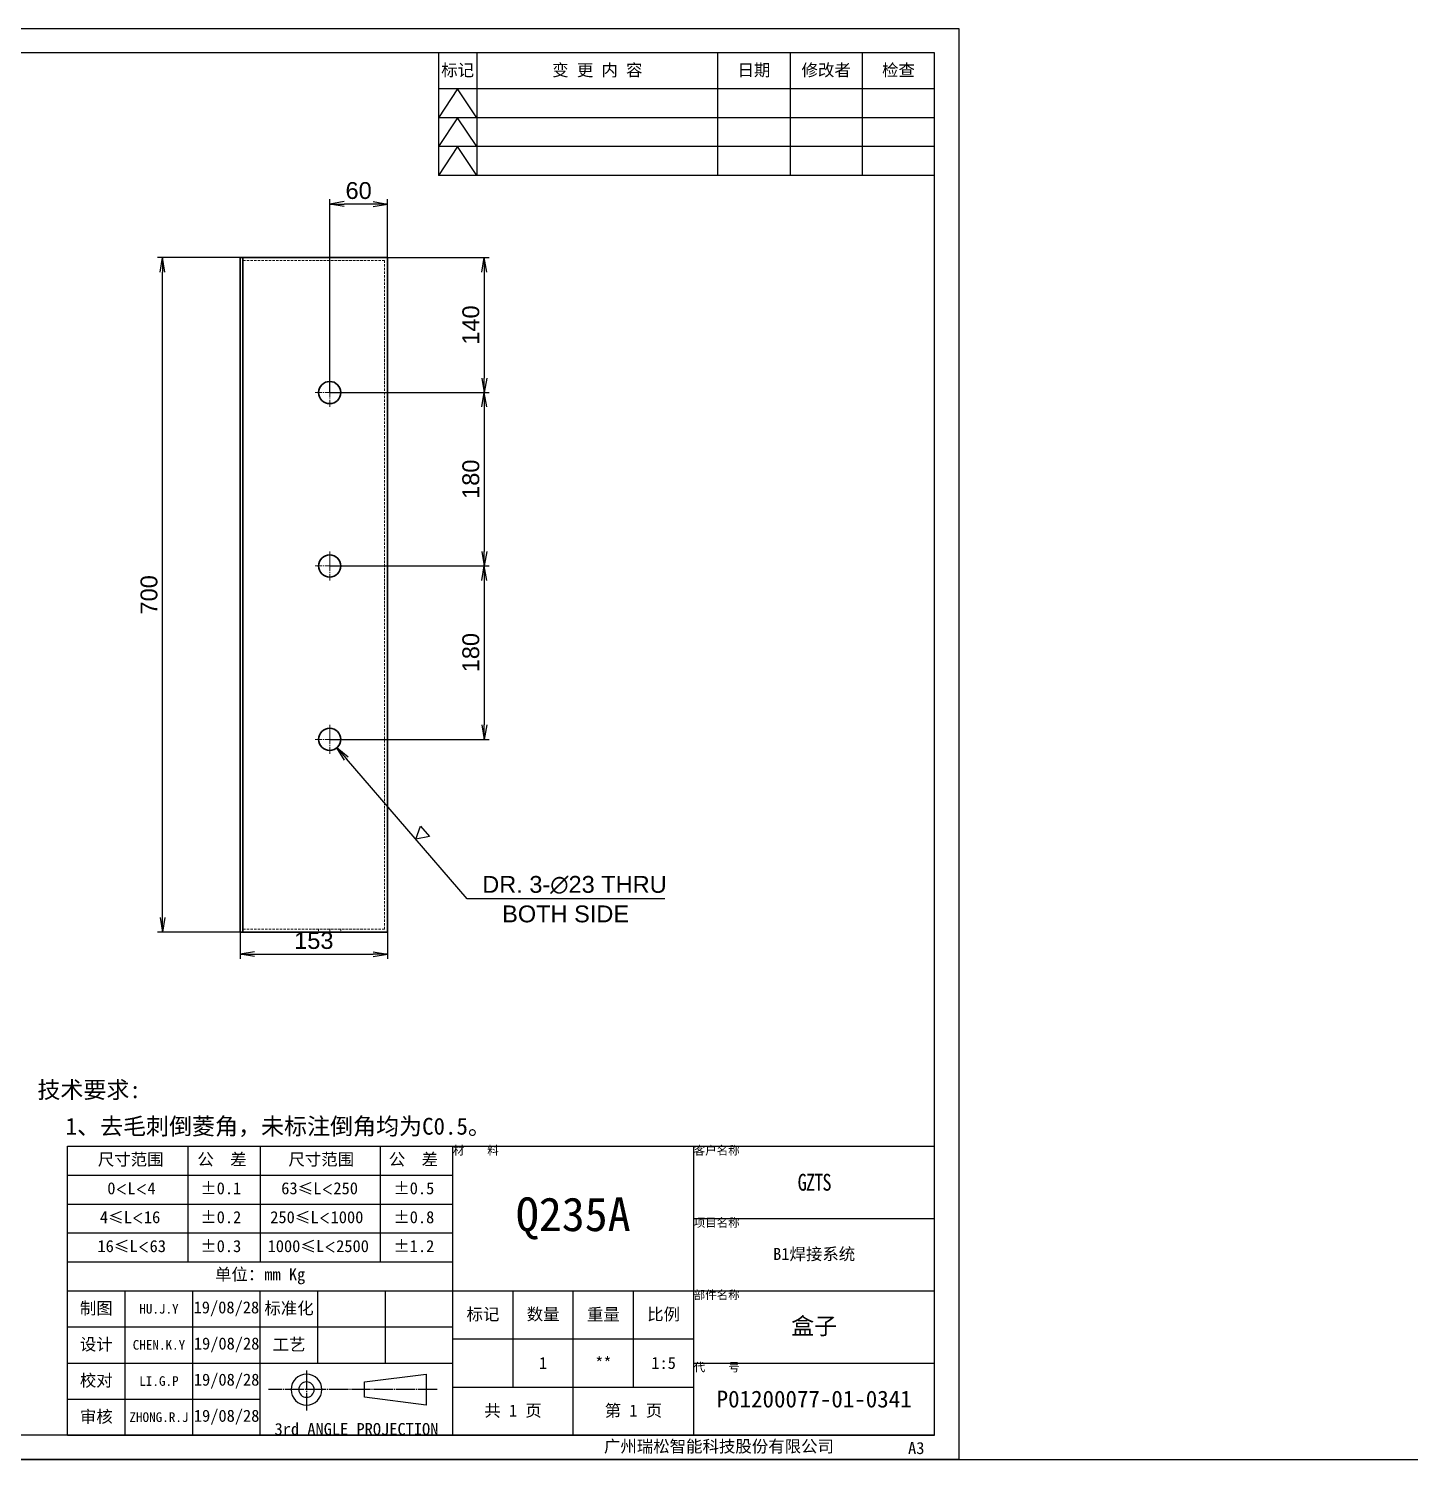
# Model space of a CAD drawing. Header units: millimetres. Extents: x -1727 to 307751, y -105919 to 6637.
# Drawn here: x 7884 to 9318, y -21091 to -19606 of the extents above; entities that cross this region are included whole.
import ezdxf

# ---------------------------------------------------------------- set-up
doc = ezdxf.new("R2010")
doc.units = ezdxf.units.MM
doc.linetypes.add('CENTER-HOKUTO', pattern=[23, 20, -1, 1, -1])
doc.linetypes.add('HIDDEN-HOKUTO', pattern=[3.8, 2.5, -1.3])
doc.layers.add('A3', color=7, linetype='Continuous', plot=False)
for name, color, linetype in [('AM_7', 2, 'CENTER-HOKUTO'), ('AM_HID', 1, 'HIDDEN-HOKUTO'), ('AM_VIS', 7, 'Continuous'), ('TITLE_FRAME', 7, 'Continuous'), ('WORD_DIM', 253, 'Continuous')]:
    doc.layers.add(name, color=color, linetype=linetype)
doc.layers.add('SOLID LINE', color=7, linetype='Continuous', lineweight=30)
doc.styles.get("Standard").update_dxf_attribs({"font": 'arial.ttf'})
doc.dimstyles.new('1-5', dxfattribs={"dimscale": 5, "dimtxt": 3.5, "dimasz": 3, "dimexe": 1, "dimexo": 0, "dimgap": 1, "dimtad": 3, "dimdsep": 46, "dimtxsty": 'Standard', "dimblk1": 'OPEN', "dimblk2": 'OPEN', "dimsah": 1, "dimcen": 0, "dimclrd": 256, "dimclre": 256, "dimclrt": 3, "dimadec": 0, "dimazin": 0, "dimtfac": 1, "dimtmove": 0, "dimatfit": 3, "dimldrblk": 'OPEN', "dimfxl": 0, "dimtolj": 1, "dimtzin": 0, "dimarcsym": 0})
doc.dimstyles.new('STANDARD1-5', dxfattribs={"dimscale": 5, "dimtxt": 3.5, "dimasz": 3, "dimexe": 1, "dimexo": 0, "dimgap": 1, "dimtad": 3, "dimdsep": 46, "dimtxsty": 'Standard', "dimblk1": 'OPEN', "dimblk2": 'OPEN', "dimsah": 1, "dimcen": 0, "dimclrd": 256, "dimclre": 256, "dimclrt": 3, "dimazin": 2, "dimtfac": 1, "dimtmove": 0, "dimatfit": 3, "dimldrblk": 'OPEN', "dimfxl": 0, "dimtolj": 1, "dimlwd": 25, "dimlwe": 25, "dimarcsym": 0})

# ---------------------------------------------------------------- blocks, each defined once
blk = doc.blocks.new('_OPEN')
at = {"color": 0}
for p, q in [((-1, 0.167), (0, 0)), ((-1, -0.167), (0, 0)), ((0, 0), (-1, 0))]:
    blk.add_line(p, q, dxfattribs=at)
blk = doc.blocks.new('*D660')
at = {"layer": 'DEFPOINTS', "color": 0, "linetype": 'Continuous', "transparency": 16777216}
for p in [(8196.8, -19787.7), (8256.8, -19843.3), (8196.8, -19983.3)]:
    blk.add_point(p, dxfattribs=at)
at = {"layer": 'WORD_DIM', "linetype": 'Continuous', "lineweight": -2, "transparency": 16777216}
for p, q in [((8196.8, -19983.3), (8196.8, -19782.7)), ((8241.8, -19787.7), (8211.8, -19787.7)), ((8256.8, -19843.3), (8256.8, -19782.7))]:
    blk.add_line(p, q, dxfattribs=at)
at = {"layer": 'WORD_DIM', "linetype": 'Continuous', "lineweight": -2, "transparency": 16777216, "xscale": 15, "yscale": 15, "zscale": 15, "rotation": 180}
blk.add_blockref('_OPEN', (8196.8, -19787.7), dxfattribs=at)
at = {"layer": 'WORD_DIM', "linetype": 'Continuous', "lineweight": -2, "transparency": 16777216, "xscale": 15, "yscale": 15, "zscale": 15}
blk.add_blockref('_OPEN', (8256.8, -19787.7), dxfattribs=at)
at = {"layer": 'WORD_DIM', "color": 3, "linetype": 'Continuous', "transparency": 16777216, "insert": (8226.8, -19773.8), "char_height": 17.5, "attachment_point": 5}
blk.add_mtext('\\A1;60', dxfattribs=at)
blk = doc.blocks.new('*D661')
at = {"layer": 'DEFPOINTS', "color": 0, "linetype": 'Continuous', "transparency": 16777216}
for p in [(8256.8, -19843.3), (8196.8, -19983.3), (8357.2, -19983.3)]:
    blk.add_point(p, dxfattribs=at)
at = {"layer": 'WORD_DIM', "linetype": 'Continuous', "lineweight": -2, "transparency": 16777216}
for p, q in [((8256.8, -19843.3), (8362.2, -19843.3)), ((8357.2, -19858.3), (8357.2, -19968.3)), ((8196.8, -19983.3), (8362.2, -19983.3))]:
    blk.add_line(p, q, dxfattribs=at)
at = {"layer": 'WORD_DIM', "linetype": 'Continuous', "lineweight": -2, "transparency": 16777216, "xscale": 15, "yscale": 15, "zscale": 15}
for p, rotation in [((8357.2, -19843.3), 90), ((8357.2, -19983.3), 270)]:
    blk.add_blockref('_OPEN', p, dxfattribs=dict(at, rotation=rotation))
at = {"layer": 'WORD_DIM', "color": 3, "linetype": 'Continuous', "transparency": 16777216, "insert": (8343.3, -19913.3), "char_height": 17.5, "attachment_point": 5, "rotation": 90}
blk.add_mtext('\\A1;140', dxfattribs=at)
blk = doc.blocks.new('*D662')
at = {"layer": 'DEFPOINTS', "color": 0, "linetype": 'Continuous', "transparency": 16777216}
for p in [(8196.8, -19983.3), (8196.8, -20163.3), (8357.2, -20163.3)]:
    blk.add_point(p, dxfattribs=at)
at = {"layer": 'WORD_DIM', "linetype": 'Continuous', "lineweight": -2, "transparency": 16777216}
for p, q in [((8196.8, -19983.3), (8362.2, -19983.3)), ((8357.2, -19998.3), (8357.2, -20148.3)), ((8196.8, -20163.3), (8362.2, -20163.3))]:
    blk.add_line(p, q, dxfattribs=at)
at = {"layer": 'WORD_DIM', "linetype": 'Continuous', "lineweight": -2, "transparency": 16777216, "xscale": 15, "yscale": 15, "zscale": 15}
for p, rotation in [((8357.2, -19983.3), 90), ((8357.2, -20163.3), 270)]:
    blk.add_blockref('_OPEN', p, dxfattribs=dict(at, rotation=rotation))
at = {"layer": 'WORD_DIM', "color": 3, "linetype": 'Continuous', "transparency": 16777216, "insert": (8343.3, -20073.3), "char_height": 17.5, "attachment_point": 5, "rotation": 90}
blk.add_mtext('\\A1;180', dxfattribs=at)
blk = doc.blocks.new('*D663')
at = {"layer": 'DEFPOINTS', "color": 0, "linetype": 'Continuous', "transparency": 16777216}
for p in [(8196.8, -20163.3), (8196.8, -20343.3), (8357.2, -20343.3)]:
    blk.add_point(p, dxfattribs=at)
at = {"layer": 'WORD_DIM', "linetype": 'Continuous', "lineweight": -2, "transparency": 16777216}
for p, q in [((8196.8, -20163.3), (8362.2, -20163.3)), ((8357.2, -20178.3), (8357.2, -20328.3)), ((8196.8, -20343.3), (8362.2, -20343.3))]:
    blk.add_line(p, q, dxfattribs=at)
at = {"layer": 'WORD_DIM', "linetype": 'Continuous', "lineweight": -2, "transparency": 16777216, "xscale": 15, "yscale": 15, "zscale": 15}
for p, rotation in [((8357.2, -20163.3), 90), ((8357.2, -20343.3), 270)]:
    blk.add_blockref('_OPEN', p, dxfattribs=dict(at, rotation=rotation))
at = {"layer": 'WORD_DIM', "color": 3, "linetype": 'Continuous', "transparency": 16777216, "insert": (8343.3, -20253.3), "char_height": 17.5, "attachment_point": 5, "rotation": 90}
blk.add_mtext('\\A1;180', dxfattribs=at)
blk = doc.blocks.new('*D664')
at = {"layer": 'DEFPOINTS', "color": 0, "linetype": 'Continuous', "ltscale": 5, "transparency": 16777216}
for p in [(8189.3, -20334.6), (8204.3, -20352)]:
    blk.add_point(p, dxfattribs=at)
at = {"layer": 'WORD_DIM', "linetype": 'Continuous', "lineweight": 25, "ltscale": 5, "transparency": 16777216}
for p, q in [((8339.5, -20508.8), (8214.1, -20363.4)), ((8544.7, -20508.8), (8339.5, -20508.8))]:
    blk.add_line(p, q, dxfattribs=at)
at = {"layer": 'WORD_DIM', "linetype": 'Continuous', "lineweight": 25, "ltscale": 5, "transparency": 16777216, "xscale": 15, "yscale": 15, "zscale": 15, "rotation": 130.7746828400748}
blk.add_blockref('_OPEN', (8204.3, -20352), dxfattribs=at)
at = {"layer": 'WORD_DIM', "color": 3, "linetype": 'Continuous', "ltscale": 5, "transparency": 16777216, "insert": (8450.8, -20494.4), "char_height": 17.5, "attachment_point": 5}
blk.add_mtext('\\A1;DR. 3-∅23 THRU', dxfattribs=at)
blk = doc.blocks.new('shiage1')
at = {"layer": 'WORD_DIM', "color": 3, "linetype": 'Continuous'}
for p, q in [((0, 0), (-1.44, 2.5)), ((-1.44, 2.5), (1.44, 2.5)), ((1.44, 2.5), (0, 0))]:
    blk.add_line(p, q, dxfattribs=at)
blk = doc.blocks.new('*D669')
at = {"layer": 'DEFPOINTS', "color": 0, "linetype": 'Continuous', "ltscale": 5, "transparency": 16777216}
for p in [(8023.2, -19843.3), (8117.2, -19843.3), (8103.8, -20543.3)]:
    blk.add_point(p, dxfattribs=at)
at = {"layer": 'WORD_DIM', "linetype": 'Continuous', "lineweight": 25, "ltscale": 5, "transparency": 16777216}
for p, q in [((8117.2, -19843.3), (8018.2, -19843.3)), ((8023.2, -20528.3), (8023.2, -19858.3)), ((8103.8, -20543.3), (8018.2, -20543.3))]:
    blk.add_line(p, q, dxfattribs=at)
at = {"layer": 'WORD_DIM', "linetype": 'Continuous', "lineweight": 25, "ltscale": 5, "transparency": 16777216, "xscale": 15, "yscale": 15, "zscale": 15}
for p, rotation in [((8023.2, -19843.3), 90), ((8023.2, -20543.3), 270)]:
    blk.add_blockref('_OPEN', p, dxfattribs=dict(at, rotation=rotation))
at = {"layer": 'WORD_DIM', "color": 3, "linetype": 'Continuous', "ltscale": 5, "transparency": 16777216, "insert": (8009.3, -20193.3), "char_height": 17.5, "attachment_point": 5, "rotation": 90}
blk.add_mtext('\\A1;700', dxfattribs=at)
blk = doc.blocks.new('*D671')
at = {"layer": 'DEFPOINTS', "color": 0, "linetype": 'Continuous', "transparency": 16777216}
for p in [(8103.8, -20543.3), (8256.8, -20543.3), (8256.8, -20566.2)]:
    blk.add_point(p, dxfattribs=at)
at = {"layer": 'WORD_DIM', "linetype": 'Continuous', "lineweight": -2, "transparency": 16777216}
for p, q in [((8103.8, -20543.3), (8103.8, -20571.2)), ((8256.8, -20543.3), (8256.8, -20571.2)), ((8118.8, -20566.2), (8241.8, -20566.2))]:
    blk.add_line(p, q, dxfattribs=at)
at = {"layer": 'WORD_DIM', "linetype": 'Continuous', "lineweight": -2, "transparency": 16777216, "xscale": 15, "yscale": 15, "zscale": 15, "rotation": 180}
blk.add_blockref('_OPEN', (8103.8, -20566.2), dxfattribs=at)
at = {"layer": 'WORD_DIM', "linetype": 'Continuous', "lineweight": -2, "transparency": 16777216, "xscale": 15, "yscale": 15, "zscale": 15}
blk.add_blockref('_OPEN', (8256.8, -20566.2), dxfattribs=at)
at = {"layer": 'WORD_DIM', "color": 3, "linetype": 'Continuous', "transparency": 16777216, "insert": (8180.3, -20552.2), "char_height": 17.5, "attachment_point": 5}
blk.add_mtext('\\A1;153', dxfattribs=at)

msp = doc.modelspace()

# ---------------------------------------------------------------- linework, layer by layer
at = {"color": 7, "lineweight": 35}
for p, q in [((8103.78747, -20543.3315), (8103.78747, -19843.3315)), ((8106.78747, -20543.3315), (8106.78747, -19843.3315)), ((8256.78747, -19843.3315), (8106.78747, -19843.3315)), ((8256.78747, -20543.3315), (8256.78747, -19843.3315)), ((8256.78747, -20543.3315), (8106.78747, -20543.3315))]:
    msp.add_line(p, q, dxfattribs=at)
at = {"color": 7, "lineweight": 35, "ltscale": 0.075}
for p, q in [((8103.78747, -19843.3315), (8106.78747, -19843.3315)), ((8103.78747, -20543.3315), (8106.78747, -20543.3315))]:
    msp.add_line(p, q, dxfattribs=at)
msp.add_line((-591.11251, -21090.61879), (40486.51144, -21090.61879))
at = {"color": 7, "lineweight": 35}
for centre in [(8196.78747, -19983.3315), (8196.78747, -20163.3315), (8196.78747, -20343.3315)]:
    msp.add_circle(centre, 11.5, dxfattribs=at)
at = {"layer": 'A3', "linetype": 'Continuous'}
msp.add_lwpolyline([(6749.55237, -19605.61884), (8849.55237, -19605.61884), (8849.55237, -21090.61884), (6749.55237, -21090.61884)], close=True, dxfattribs=at)
at = {"layer": 'AM_7', "lineweight": 13}
for p, q in [((8196.78747, -19968.38143), (8196.78747, -19998.28157)), ((8211.73766, -19983.3315), (8181.83727, -19983.3315)), ((8196.78747, -20148.38143), (8196.78747, -20178.28157)), ((8211.73766, -20163.3315), (8181.83727, -20163.3315)), ((8196.78747, -20328.38149), (8196.78747, -20358.28151)), ((8211.73766, -20343.3315), (8181.83727, -20343.3315))]:
    msp.add_line(p, q, dxfattribs=at)
at = {"layer": 'AM_7', "lineweight": 13, "ltscale": 0.089999}
msp.add_line((8196.78747, -20543.63149), (8196.78747, -20540.03151), dxfattribs=at)
at = {"layer": 'AM_HID', "lineweight": 13}
for p, q in [((8253.78747, -19846.3315), (8106.78747, -19846.3315)), ((8253.78747, -20540.3315), (8253.78747, -19846.3315)), ((8253.78747, -20540.3315), (8106.78747, -20540.3315))]:
    msp.add_line(p, q, dxfattribs=at)
at = {"layer": 'AM_HID', "lineweight": 13, "ltscale": 0.075}
for p, q in [((8185.28747, -20543.3315), (8185.28747, -20540.3315)), ((8185.28747, -20543.3315), (8185.28747, -20540.3315)), ((8185.28747, -20543.3315), (8185.28747, -20540.3315)), ((8208.28747, -20543.3315), (8208.28747, -20540.3315)), ((8208.28747, -20543.3315), (8208.28747, -20540.3315)), ((8208.28747, -20543.3315), (8208.28747, -20540.3315))]:
    msp.add_line(p, q, dxfattribs=at)
at = {"layer": 'AM_VIS', "linetype": 'Continuous'}
for p, q in [((8824.55237, -19630.61884), (6874.55237, -19630.61884)), ((8824.55237, -21065.61884), (8824.55237, -19630.61884)), ((8824.55237, -21065.61884), (6874.55237, -21065.61884))]:
    msp.add_line(p, q, dxfattribs=at)
at = {"layer": 'TITLE_FRAME', "linetype": 'Continuous'}
for p, q in [((8309.55237, -19630.61884), (8309.55237, -19758.11884)), ((8349.55237, -19630.61884), (8349.55237, -19758.11884)), ((8599.55237, -19758.11884), (8599.55237, -19630.61884)), ((8674.55237, -19630.61884), (8674.55237, -19758.11884)), ((8749.55237, -19630.61884), (8749.55237, -19758.11884)), ((8824.55237, -19758.11884), (8824.55237, -19630.61884)), ((8824.55237, -19668.11884), (8309.55237, -19668.11884)), ((8329.55237, -19668.11884), (8309.55237, -19698.11884)), ((8349.55237, -19698.11884), (8329.55237, -19668.11884)), ((8824.55237, -19698.11884), (8309.55237, -19698.11884)), ((8329.55237, -19698.11884), (8309.55237, -19728.11884)), ((8349.55237, -19728.11884), (8329.55237, -19698.11884)), ((8824.55237, -19728.11884), (8309.55237, -19728.11884)), ((8329.55237, -19728.11884), (8309.55237, -19758.11884)), ((8349.55237, -19758.11884), (8329.55237, -19728.11884)), ((8824.55237, -19758.11884), (8309.55237, -19758.11884)), ((7924.55237, -20765.61884), (8824.55237, -20765.61884)), ((7924.55237, -21065.61884), (7924.55237, -20765.61884)), ((8049.55237, -20765.61884), (8049.55237, -20885.61884)), ((8124.55237, -20765.61884), (8124.55237, -20885.61884)), ((8249.55237, -20885.61884), (8249.55237, -20765.61884)), ((8324.55237, -21065.61884), (8324.55237, -20765.61884)), ((8574.55237, -21065.61884), (8574.55237, -20765.61884)), ((8824.55237, -21065.61884), (8824.55237, -20765.61884)), ((7924.55237, -20795.61884), (8324.55237, -20795.61884)), ((7924.55237, -20825.61884), (8324.55237, -20825.61884)), ((8574.55237, -20840.61884), (8824.55237, -20840.61884)), ((7924.55237, -20855.61884), (8324.55237, -20855.61884)), ((7924.55237, -20885.61884), (8324.55237, -20885.61884)), ((7924.55237, -20915.61884), (8824.55237, -20915.61884)), ((7984.55237, -21065.61884), (7984.55237, -20915.61884)), ((8054.55237, -21065.61884), (8054.55237, -20915.61884)), ((8124.55237, -21065.61884), (8124.55237, -20915.61884)), ((8184.55237, -20990.61884), (8184.55237, -20915.61884)), ((8254.55237, -20990.61884), (8254.55237, -20915.61884)), ((8387.05237, -21015.61884), (8387.05237, -20915.61884)), ((8449.55237, -21065.61884), (8449.55237, -20915.61884)), ((8512.05237, -21015.61884), (8512.05237, -20915.61884)), ((7924.55237, -20953.11884), (8324.55237, -20953.11884)), ((8324.55237, -20965.61884), (8574.55237, -20965.61884)), ((7924.55237, -20990.61884), (8324.55237, -20990.61884)), ((8574.55237, -20990.61884), (8824.55237, -20990.61884)), ((8324.55237, -21015.61884), (8574.55237, -21015.61884)), ((7924.55237, -21028.11884), (8124.55237, -21028.11884)), ((7924.55237, -21065.61884), (8824.55237, -21065.61884)), ((7924.55237, -21065.61884), (8824.55237, -21065.61884))]:
    msp.add_line(p, q, dxfattribs=at)
at = {"layer": 'TITLE_FRAME', "color": 2, "linetype": 'CENTER-HOKUTO'}
for p, q in [((8172.72479, -20998.52674), (8172.72479, -21039.87074)), ((8308.25279, -21018.20674), (8133.21279, -21018.20674))]:
    msp.add_line(p, q, dxfattribs=at)
at = {"layer": 'TITLE_FRAME', "color": 3, "linetype": 'Continuous'}
for p, q in [((8232.72479, -21010.20674), (8296.72479, -21002.20674)), ((8232.72479, -21026.20674), (8232.72479, -21010.20674)), ((8296.72479, -21002.20674), (8296.72479, -21034.20674)), ((8296.72479, -21034.20674), (8232.72479, -21026.20674))]:
    msp.add_line(p, q, dxfattribs=at)
for radius in [16, 8]:
    msp.add_arc((8172.72479, -21018.20674), radius, 0, 359.98938268, dxfattribs=at)

# ---------------------------------------------------------------- block references
at = {"layer": 'WORD_DIM', "color": 3, "linetype": 'Continuous', "ltscale": 5, "xscale": 5.000000000003721, "yscale": 5, "zscale": 5, "rotation": 310.774682840174}
msp.add_blockref('shiage1', (8286.07874, -20446.86889), dxfattribs=at)

# ---------------------------------------------------------------- texts
at = {"layer": 'SOLID LINE', "ltscale": 0.5}
for s, insert, char_height, width, attachment_point in [('\\pt75;{\\fSimHei|b0|i0|c134|p2;\\C3;标记}', (8329.55237, -19649.36884), 12.5, 40, 5), ('\\pt75;{\\fSimHei|b0|i0|c134|p2;\\C3;变 更 内 容}', (8474.55237, -19649.36884), 12.5, 250, 5), ('\\pt75;{\\fSimHei|b0|i0|c134|p2;\\C3;日期}', (8637.05237, -19649.36884), 12.5, 75, 5), ('\\pt75;{\\fSimHei|b0|i0|c134|p2;\\C3;修改者}', (8712.05237, -19649.36884), 12.5, 75, 5), ('\\pt75;{\\fSimHei|b0|i0|c134|p2;\\C3;检查}', (8787.05237, -19649.36884), 12.5, 75, 5), ('\\pt105;{\\fSimHei|b0|i0|c134|p2;\\C3;技术要求:}', (7893.40628, -20698.22547), 17.5, 150.3026299, 1), ('\\pt105;{\\fSimHei|b0|i0|c134|p2;\\C3;\\P1、去毛刺倒菱角，未标注倒角均为C0.5。}', (7922.6529, -20706.93151), 17.5, 557.9546761, 1), ('\\pt75;{\\fSimHei|b0|i0|c134|p2;\\C3;尺寸范围}', (7956.15218, -20772.97415), 12.5, 226.5075942, 1), ('\\pt75;{\\fSimHei|b0|i0|c134|p2;\\C3;公  差}', (8059.42088, -20772.97415), 12.5, 226.5075942, 1), ('\\pt75;{\\fSimHei|b0|i0|c134|p2;\\C3;尺寸范围}', (8153.88944, -20772.97415), 12.5, 226.5075942, 1), ('\\pt75;{\\fSimHei|b0|i0|c134|p2;\\C3;公  差}', (8258.08267, -20772.97415), 12.5, 226.5075942, 1), ('{\\fSimHei|b0|i0|c134|p2;\\C3;材    料}', (8324.55237, -20765.61884), 8.75, 250, 1), ('\\pt52.5;{\\fSimHei|b0|i0|c134|p2;\\C3;客户名称}', (8574.55237, -20765.61884), 8.75, 250, 1), ('\\pt75;{\\fSimHei|b0|i0|c134|p2;\\C3;0\\Fromans,bigfont|c134;\\H0.9583x;<\\fSimHei|b0|i0|c134|p2;\\H1.044x;L\\Fromans,bigfont|c134;\\H0.9583x;<\\fSimHei|b0|i0|c134|p2;\\H1.044x;4}', (7965.95503, -20802.97415), 12.5, 226.5075942, 1), ('\\pt75;{\\fSimHei|b0|i0|c134|p2;\\C3;%%P0.1}', (8062.46407, -20802.97415), 12.5, 226.5075942, 1), ('\\pt75;{\\fSimHei|b0|i0|c134|p2;\\C3;63\\H0.9583x;≤\\H1.044x;L\\Fromans,bigfont|c134;\\H0.9579x;<\\fSimHei|b0|i0|c134|p2;\\H1.044x;250}', (8146.47077, -20802.97415), 12.5, 226.5075942, 1), ('\\pt75;{\\fSimHei|b0|i0|c134|p2;\\C3;%%P0.5}', (8262.8157, -20802.97415), 12.5, 226.5075942, 1), ('{\\fSimHei|b0|i0|c134|p2;\\W0.8;\\T0.9;\\C3;GZTS}', (8699.55237, -20803.11884), 17.5, 250, 5), ('\\pt210;{\\fSimHei|b0|i0|c134|p2;\\C3;Q235A}', (8449.55237, -20840.61884), 35, 250, 5), ('\\pt75;{\\fSimHei|b0|i0|c134|p2;\\C3;4\\H0.9583x;≤\\H1.043x;L\\Fromans,bigfont|c134;\\H0.9588x;<\\fSimHei|b0|i0|c134|p2;\\H1.043x;16}', (7958.28494, -20832.97415), 12.5, 226.5075942, 1), ('\\pt75;{\\fSimHei|b0|i0|c134|p2;\\C3;%%P0.2}', (8062.46407, -20832.97415), 12.5, 226.5075942, 1), ('\\pt75;{\\fSimHei|b0|i0|c134|p2;\\C3;250\\H0.9583x;≤\\H1.044x;L\\Fromans,bigfont|c134;\\H0.9579x;<\\fSimHei|b0|i0|c134|p2;\\H1.044x;1000}', (8135.05757, -20832.97415), 12.5, 226.5075942, 1), ('\\pt75;{\\fSimHei|b0|i0|c134|p2;\\C3;%%P0.8}', (8262.8157, -20832.97415), 12.5, 226.5075942, 1), ('\\pt52.5;{\\fSimHei|b0|i0|c134|p2;\\C3;项目名称}', (8574.55237, -20840.61884), 8.75, 250, 1), ('\\pt75;{\\fSimHei|b0|i0|c134|p2;\\C3;16\\H0.9583x;≤\\H1.044x;L\\Fromans,bigfont|c134;\\H0.9579x;<\\fSimHei|b0|i0|c134|p2;\\H1.044x;63}', (7955.7097, -20862.97415), 12.5, 226.5075942, 1), ('\\pt75;{\\fSimHei|b0|i0|c134|p2;\\C3;%%P0.3}', (8062.46407, -20862.97415), 12.5, 226.5075942, 1), ('\\pt75;{\\fSimHei|b0|i0|c134|p2;\\C3;%%P1.2}', (8262.8157, -20862.97415), 12.5, 226.5075942, 1), ('{\\fSimHei|b0|i0|c134|p2;\\C3;B1焊接系统}', (8699.55237, -20878.11884), 12.5, 250, 5), ('\\pt75;{\\fSimHei|b0|i0|c134|p2;\\C3;单位：mm Kg}', (8124.55237, -20900.61884), 12.5, 400, 5), ('\\pt52.5;{\\fSimHei|b0|i0|c134|p2;\\C3;部件名称}', (8574.55237, -20915.61884), 8.75, 250, 1), ('\\pt75;{\\fSimHei|b0|i0|c134|p2;\\C3;制图}', (7954.55237, -20934.36884), 12.5, 60, 5), ('\\pt360;{\\fSimHei|b0|i0|c134|p2;\\H0.8x;\\C3;HU.J.Y}', (8019.55237, -20934.36884), 12.5, 70, 5), ('\\pt600;{\\fSimHei|b0|i0|c134|p2;\\C3;19/08/28}', (8089.55237, -20934.36884), 12.5, 70, 5), ('\\pt75;{\\fSimHei|b0|i0|c134|p2;\\C3;标准化}', (8154.55237, -20934.36884), 12.5, 60, 5), ('\\pt75;{\\fSimHei|b0|i0|c134|p2;\\C3;标记}', (8355.80237, -20940.61884), 12.5, 62.5, 5), ('\\pt75;{\\fSimHei|b0|i0|c134|p2;\\C3;数量}', (8418.30237, -20940.61884), 12.5, 62.5, 5), ('\\pt75;{\\fSimHei|b0|i0|c134|p2;\\C3;重量}', (8480.80237, -20940.61884), 12.5, 62.5, 5), ('\\pt75;{\\fSimHei|b0|i0|c134|p2;\\C3;比例}', (8543.30237, -20940.61884), 12.5, 62.5, 5), ('{\\fSimHei|b0|i0|c134|p2;\\C3;盒子}', (8699.55237, -20953.11884), 17.5, 250, 5), ('\\pt75;{\\fSimHei|b0|i0|c134|p2;\\C3;设计}', (7954.55237, -20971.86884), 12.5, 60, 5), ('\\pt2880;{\\fSimHei|b0|i0|c134|p2;\\H0.8x;\\C3;CHEN.K.Y}', (8019.55237, -20971.86884), 12.5, 70, 5), ('\\pt600;{\\fSimHei|b0|i0|c134|p2;\\C3;19/08/28}', (8089.80554, -20971.86884), 12.5, 69.4936429, 5), ('\\pt75;{\\fSimHei|b0|i0|c134|p2;\\C3;工艺}', (8154.55237, -20971.86884), 12.5, 60, 5), ('\\pt75;{\\fSimHei|b0|i0|c134|p2;\\C3;1}', (8418.30237, -20990.61884), 12.5, 62.5, 5), ('\\pt75;{\\fSimHei|b0|i0|c134|p2;\\C3;**}', (8480.80237, -20990.61884), 12.5, 62.5, 5), ('\\pt75;{\\fSimHei|b0|i0|c134|p2;\\C3;1:5}', (8543.30237, -20990.61884), 12.5, 62.5, 5), ('\\pt52.5;{\\fSimHei|b0|i0|c134|p2;\\C3;代    号}', (8574.55237, -20990.61884), 8.75, 250, 1), ('\\pt75;{\\fSimHei|b0|i0|c134|p2;\\C3;校对}', (7954.55237, -21009.36884), 12.5, 60, 5), ('\\pt360;{\\fSimHei|b0|i0|c134|p2;\\H0.8x;\\C3;LI.G.P}', (8019.55237, -21009.36884), 12.5, 70, 5), ('\\pt600;{\\fSimHei|b0|i0|c134|p2;\\C3;19/08/28}', (8089.80554, -21009.36884), 12.5, 69.4936429, 5), ('{\\fSimHei|b0|i0|c134|p2;\\C3;P01200077-01-0341}', (8699.55237, -21028.11884), 17.5, 250, 5), ('\\pt75;{\\fSimHei|b0|i0|c134|p2;\\C3;审核}', (7954.55237, -21046.86884), 12.5, 60, 5), ('\\pt360;{\\fSimHei|b0|i0|c134|p2;\\H0.8x;\\C3;ZHONG.R.J}', (8019.55237, -21046.86884), 12.5, 70, 5), ('\\pt600;{\\fSimHei|b0|i0|c134|p2;\\C3;19/08/28}', (8089.80554, -21046.86884), 12.5, 69.4936429, 5), ('\\pt75;{\\fSimHei|b0|i0|c134|p2;\\C3;共 1 页}', (8387.05237, -21040.61884), 12.5, 125, 5), ('\\pt75;{\\fSimHei|b0|i0|c134|p2;\\C3;第 1 页}', (8512.05237, -21040.61884), 12.5, 125, 5), ('{\\fSimHei|b0|i0|c134|p2;\\C3;3rd ANGLE PROJECTION}', (8224.55237, -21065.61884), 12.5, 200, 8), ('\\pt75;{\\fSimHei|b0|i0|c134|p2;\\C3;广州瑞松智能科技股份有限公司}', (8481.39543, -21070.79623), 12.5, 392.8090407, 1), ('\\pt75;{\\fSimHei|b0|i0|c134|p2;\\C3;A3}', (8796.99672, -21072.60587), 12.5, 392.8090407, 1)]:
    msp.add_mtext(s, dxfattribs=dict(at, insert=insert, char_height=char_height, width=width, attachment_point=attachment_point))
at = {"layer": 'SOLID LINE', "ltscale": 0.5, "insert": (8132.31408, -20862.97415), "char_height": 12.5, "width": 226.5075942, "attachment_point": 1, "line_spacing_factor": 0.72}
msp.add_mtext('\\pt75;{\\fSimHei|b0|i0|c134|p2;\\C3;1000\\H0.9583x;≤\\H1.044x;L\\Fromans,bigfont|c134;\\H0.9579x;<\\fSimHei|b0|i0|c134|p2;\\H1.044x;2500}', dxfattribs=at)
at = {"layer": 'WORD_DIM', "color": 3, "linetype": 'Continuous', "insert": (8441.60851, -20524.57613), "char_height": 17.5, "attachment_point": 5}
msp.add_mtext('BOTH SIDE', dxfattribs=at)

# ---------------------------------------------------------------- dimensions: what is measured, and where the dimension line sits
at = {"layer": 'WORD_DIM', "linetype": 'Continuous'}
dim = msp.add_linear_dim(base=(8196.78747, -19787.71973), p1=(8256.78747, -19843.3315), p2=(8196.78747, -19983.3315), dimstyle='1-5', dxfattribs=at)
dim.commit()
dim.dimension.update_dxf_attribs({"geometry": '*D660', "text_midpoint": (8226.78747, -19773.78471)})
at = {"layer": 'WORD_DIM', "linetype": 'Continuous', "ltscale": 5}
dim = msp.add_linear_dim(base=(8023.20318, -19843.3315), p1=(8103.78747, -20543.3315), p2=(8117.15209, -19843.3315), angle=90, dimstyle='STANDARD1-5', dxfattribs=at)
dim.commit()
dim.dimension.update_dxf_attribs({"geometry": '*D669', "text_midpoint": (8009.26815, -20193.3315)})
at = {"layer": 'WORD_DIM', "linetype": 'Continuous'}
dim = msp.add_linear_dim(base=(8357.20088, -19983.3315), p1=(8256.78747, -19843.3315), p2=(8196.78747, -19983.3315), angle=90, dimstyle='1-5', dxfattribs=at)
dim.commit()
dim.dimension.update_dxf_attribs({"geometry": '*D661', "text_midpoint": (8343.26585, -19913.3315)})
for base, p1, p2, picture, middle in [((8357.20088, -20163.3315), (8196.78747, -19983.3315), (8196.78747, -20163.3315), '*D662', (8343.26585, -20073.3315)), ((8357.20088, -20343.3315), (8196.78747, -20163.3315), (8196.78747, -20343.3315), '*D663', (8343.26585, -20253.3315))]:
    dim = msp.add_linear_dim(base=base, p1=p1, p2=p2, angle=90, dimstyle='1-5', override={"dimtmove": 1}, dxfattribs=at)
    dim.commit()
    dim.dimension.update_dxf_attribs({"geometry": picture, "text_midpoint": middle})
at = {"layer": 'WORD_DIM', "linetype": 'Continuous', "ltscale": 5}
dim = msp.add_diameter_dim_2p(p1=(8189.27698, -20334.62274), p2=(8204.29796, -20352.04026), text='DR. 3-<> THRU', dimstyle='STANDARD1-5', override={"dimtoh": 1, "dimtofl": 0}, dxfattribs=at)
dim.commit()
dim.dimension.update_dxf_attribs({"geometry": '*D664', "text_midpoint": (8450.83861, -20508.81945), "dimtype": 163})
at = {"layer": 'WORD_DIM', "linetype": 'Continuous'}
dim = msp.add_linear_dim(base=(8256.78747, -20566.17529), p1=(8103.78747, -20543.3315), p2=(8256.78747, -20543.3315), dimstyle='1-5', override={"dimtmove": 1}, dxfattribs=at)
dim.commit()
dim.dimension.update_dxf_attribs({"geometry": '*D671', "text_midpoint": (8180.28747, -20552.2343)})

doc.saveas('drawing.dxf')
